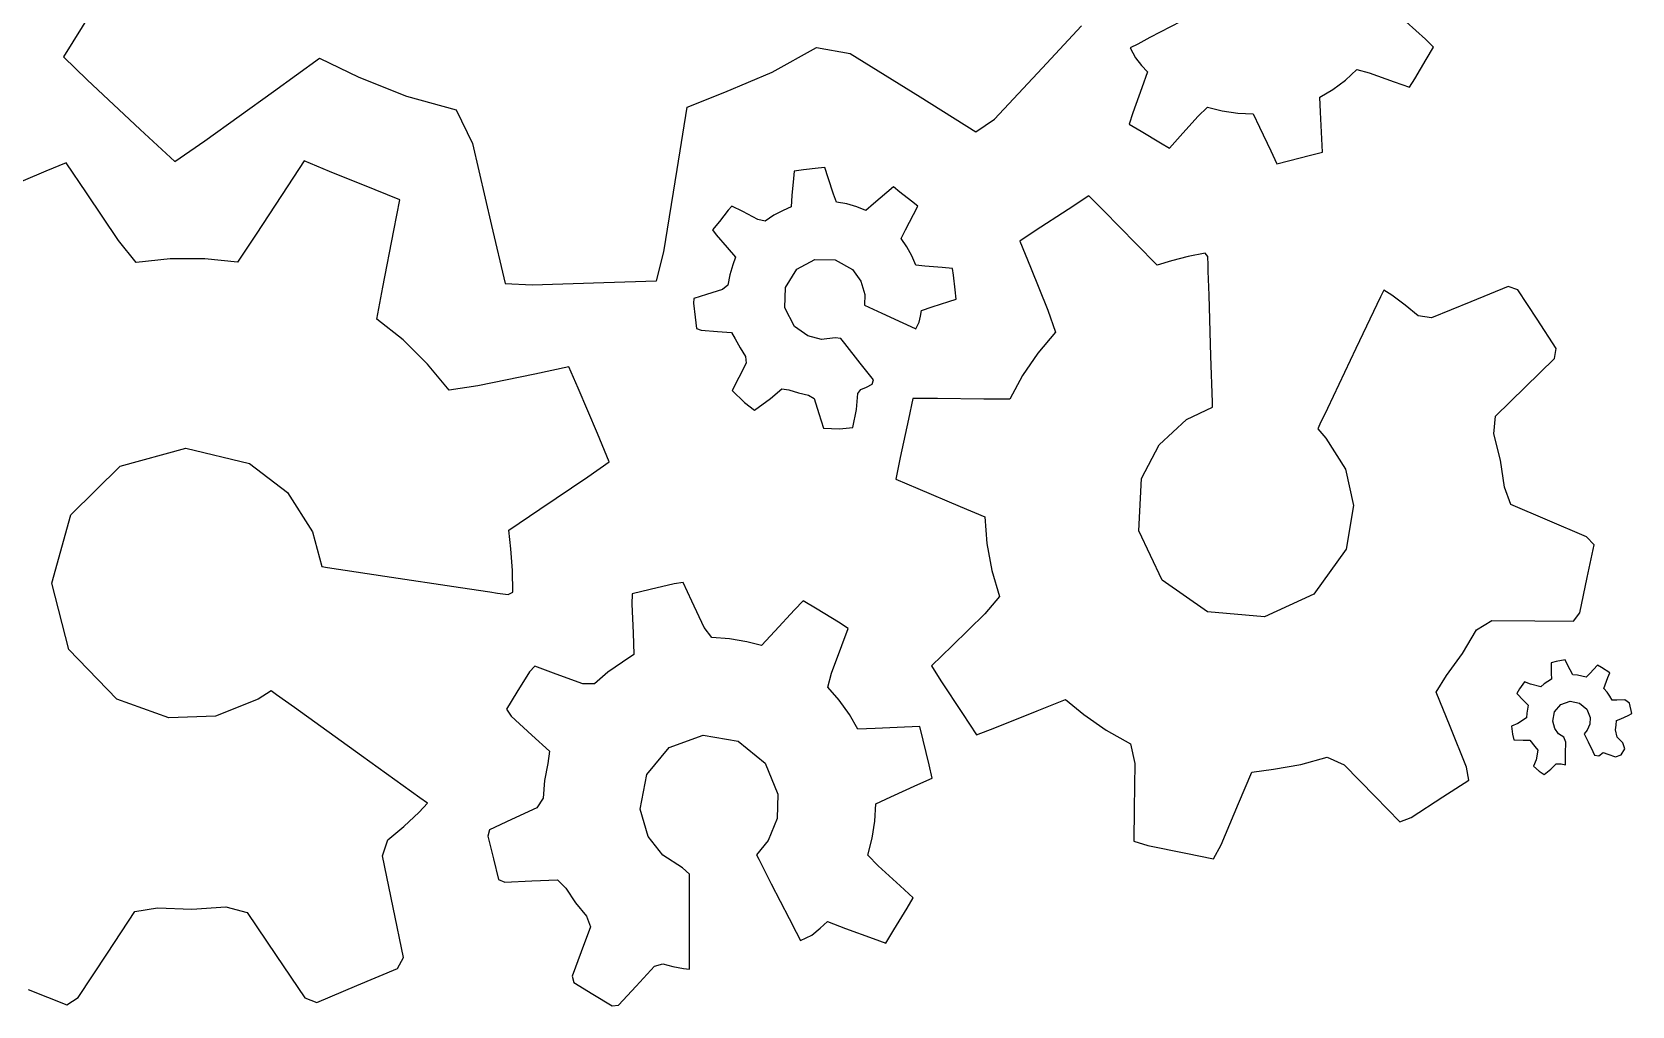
# Model space of a CAD drawing. Header units: metres. Extents: x 1284 to 1630, y 1792 to 2073.
# Drawn here: x 1464.04 to 1475.19, y 1873.85 to 1880.64 of the extents above; entities that cross this region are included whole.
import ezdxf

# ---------------------------------------------------------------- set-up
doc = ezdxf.new("R2010")
doc.units = ezdxf.units.M

msp = doc.modelspace()

# ---------------------------------------------------------------- linework, layer by layer
at = {"layer": 'COMPONENT0'}
for p, q in [((1464.457, 1880.78, 0.001), (1464.262, 1880.465, 0.001)), ((1471.082, 1880.388, 0.001), (1471.356, 1880.681, 0.001)), ((1472.047, 1880.713, 0.001), (1471.832, 1880.6, 0.001)), ((1473.753, 1880.588, 0.001), (1473.618, 1880.709, 0.001)), ((1471.832, 1880.6, 0.001), (1471.748, 1880.555, 0.001)), ((1473.81, 1880.534, 0.001), (1473.753, 1880.588, 0.001)), ((1464.262, 1880.465, 0.001), (1464.426, 1880.306, 0.001)), ((1469.199, 1880.359, 0.001), (1469.508, 1880.531, 0.001)), ((1469.508, 1880.531, 0.001), (1469.743, 1880.489, 0.001)), ((1469.743, 1880.489, 0.001), (1470.231, 1880.186, 0.001)), ((1471.748, 1880.555, 0.001), (1471.696, 1880.528, 0.001)), ((1471.696, 1880.528, 0.001), (1471.731, 1880.458, 0.001)), ((1471.731, 1880.458, 0.001), (1471.775, 1880.406, 0.001)), ((1473.758, 1880.448, 0.001), (1473.81, 1880.534, 0.001)), ((1465.725, 1880.225, 0.001), (1466.045, 1880.456, 0.001)), ((1466.045, 1880.456, 0.001), (1466.32, 1880.323, 0.001)), ((1468.87, 1880.219, 0.001), (1469.199, 1880.359, 0.001)), ((1470.749, 1880.031, 0.001), (1471.082, 1880.388, 0.001)), ((1471.775, 1880.406, 0.001), (1471.816, 1880.361, 0.001)), ((1471.816, 1880.361, 0.001), (1471.776, 1880.249, 0.001)), ((1473.195, 1880.303, 0.001), (1473.275, 1880.377, 0.001)), ((1473.275, 1880.377, 0.001), (1473.361, 1880.354, 0.001)), ((1473.361, 1880.354, 0.001), (1473.534, 1880.292, 0.001)), ((1473.678, 1880.313, 0.001), (1473.758, 1880.448, 0.001)), ((1464.426, 1880.306, 0.001), (1464.796, 1879.96, 0.001)), ((1466.32, 1880.323, 0.001), (1466.651, 1880.192, 0.001)), ((1471.776, 1880.249, 0.001), (1471.714, 1880.076, 0.001)), ((1473.016, 1880.185, 0.001), (1473.107, 1880.239, 0.001)), ((1473.107, 1880.239, 0.001), (1473.195, 1880.303, 0.001)), ((1473.534, 1880.292, 0.001), (1473.641, 1880.254, 0.001)), ((1473.641, 1880.254, 0.001), (1473.678, 1880.313, 0.001)), ((1465.245, 1879.88, 0.001), (1465.725, 1880.225, 0.001)), ((1466.651, 1880.192, 0.001), (1466.998, 1880.096, 0.001)), ((1468.608, 1880.114, 0.001), (1468.87, 1880.219, 0.001)), ((1470.231, 1880.186, 0.001), (1470.62, 1879.943, 0.001)), ((1473.021, 1880.079, 0.001), (1473.016, 1880.185, 0.001)), ((1466.998, 1880.096, 0.001), (1467.112, 1879.862, 0.001)), ((1468.537, 1879.68, 0.001), (1468.608, 1880.114, 0.001)), ((1470.62, 1879.943, 0.001), (1470.749, 1880.031, 0.001)), ((1471.714, 1880.076, 0.001), (1471.687, 1879.997, 0.001)), ((1472.044, 1879.913, 0.001), (1472.167, 1880.05, 0.001)), ((1472.167, 1880.05, 0.001), (1472.233, 1880.115, 0.001)), ((1472.233, 1880.115, 0.001), (1472.337, 1880.089, 0.001)), ((1472.337, 1880.089, 0.001), (1472.445, 1880.073, 0.001)), ((1472.445, 1880.073, 0.001), (1472.552, 1880.069, 0.001)), ((1472.552, 1880.069, 0.001), (1472.596, 1879.976, 0.001)), ((1473.031, 1879.895, 0.001), (1473.021, 1880.079, 0.001)), ((1464.796, 1879.96, 0.001), (1465.036, 1879.736, 0.001)), ((1471.687, 1879.997, 0.001), (1471.771, 1879.947, 0.001)), ((1471.771, 1879.947, 0.001), (1471.906, 1879.867, 0.001)), ((1471.969, 1879.83, 0.001), (1472.044, 1879.913, 0.001)), ((1472.596, 1879.976, 0.001), (1472.675, 1879.81, 0.001)), ((1465.036, 1879.736, 0.001), (1465.245, 1879.88, 0.001)), ((1467.112, 1879.862, 0.001), (1467.245, 1879.291, 0.001)), ((1471.906, 1879.867, 0.001), (1471.969, 1879.83, 0.001)), ((1472.675, 1879.81, 0.001), (1472.717, 1879.721, 0.001)), ((1472.951, 1879.78, 0.001), (1473.035, 1879.801, 0.001)), ((1473.035, 1879.801, 0.001), (1473.031, 1879.895, 0.001)), ((1464.28, 1879.726, 0.001), (1464.138, 1879.668, 0.001)), ((1464.421, 1879.518, 0.001), (1464.28, 1879.726, 0.001)), ((1465.938, 1879.74, 0.001), (1465.824, 1879.567, 0.001)), ((1466.116, 1879.667, 0.001), (1465.938, 1879.74, 0.001)), ((1468.444, 1879.107, 0.001), (1468.537, 1879.68, 0.001)), ((1469.419, 1879.677, 0.001), (1469.353, 1879.669, 0.001)), ((1469.521, 1879.689, 0.001), (1469.419, 1879.677, 0.001)), ((1469.567, 1879.694, 0.001), (1469.521, 1879.689, 0.001)), ((1469.59, 1879.622, 0.001), (1469.567, 1879.694, 0.001)), ((1472.717, 1879.721, 0.001), (1472.799, 1879.741, 0.001)), ((1472.799, 1879.741, 0.001), (1472.951, 1879.78, 0.001)), ((1464.138, 1879.668, 0.001), (1463.823, 1879.535, 0.001)), ((1465.824, 1879.567, 0.001), (1465.603, 1879.23, 0.001)), ((1466.434, 1879.538, 0.001), (1466.116, 1879.667, 0.001)), ((1469.348, 1879.618, 0.001), (1469.338, 1879.499, 0.001)), ((1469.353, 1879.669, 0.001), (1469.348, 1879.618, 0.001)), ((1469.627, 1879.508, 0.001), (1469.59, 1879.622, 0.001)), ((1464.645, 1879.186, 0.001), (1464.421, 1879.518, 0.001)), ((1466.605, 1879.468, 0.001), (1466.434, 1879.538, 0.001)), ((1466.564, 1879.256, 0.001), (1466.605, 1879.468, 0.001)), ((1469.338, 1879.499, 0.001), (1469.332, 1879.42, 0.001)), ((1469.649, 1879.453, 0.001), (1469.627, 1879.508, 0.001)), ((1469.998, 1879.519, 0.001), (1469.906, 1879.44, 0.001)), ((1470.045, 1879.559, 0.001), (1469.998, 1879.519, 0.001)), ((1470.09, 1879.523, 0.001), (1470.045, 1879.559, 0.001)), ((1470.171, 1879.459, 0.001), (1470.09, 1879.523, 0.001)), ((1470.215, 1879.425, 0.001), (1470.171, 1879.459, 0.001)), ((1471.407, 1879.496, 0.001), (1471.263, 1879.402, 0.001)), ((1471.51, 1879.394, 0.001), (1471.407, 1879.496, 0.001)), ((1468.894, 1879.397, 0.001), (1468.832, 1879.318, 0.001)), ((1468.92, 1879.425, 0.001), (1468.894, 1879.397, 0.001)), ((1468.995, 1879.387, 0.001), (1468.92, 1879.425, 0.001)), ((1469.101, 1879.333, 0.001), (1468.995, 1879.387, 0.001)), ((1469.212, 1879.361, 0.001), (1469.152, 1879.32, 0.001)), ((1469.276, 1879.394, 0.001), (1469.212, 1879.361, 0.001)), ((1469.332, 1879.42, 0.001), (1469.276, 1879.394, 0.001)), ((1469.72, 1879.441, 0.001), (1469.649, 1879.453, 0.001)), ((1469.789, 1879.421, 0.001), (1469.72, 1879.441, 0.001)), ((1469.853, 1879.395, 0.001), (1469.789, 1879.421, 0.001)), ((1469.906, 1879.44, 0.001), (1469.853, 1879.395, 0.001)), ((1470.13, 1879.259, 0.001), (1470.185, 1879.367, 0.001)), ((1470.185, 1879.367, 0.001), (1470.215, 1879.425, 0.001)), ((1471.263, 1879.402, 0.001), (1471.034, 1879.252, 0.001)), ((1471.736, 1879.163, 0.001), (1471.51, 1879.394, 0.001)), ((1466.487, 1878.859, 0.001), (1466.564, 1879.256, 0.001)), ((1467.245, 1879.291, 0.001), (1467.34, 1878.885, 0.001)), ((1468.832, 1879.318, 0.001), (1468.785, 1879.26, 0.001)), ((1468.785, 1879.26, 0.001), (1468.81, 1879.226, 0.001)), ((1469.152, 1879.32, 0.001), (1469.101, 1879.333, 0.001)), ((1470.099, 1879.199, 0.001), (1470.13, 1879.259, 0.001)), ((1471.034, 1879.252, 0.001), (1470.927, 1879.181, 0.001)), ((1464.768, 1879.033, 0.001), (1464.645, 1879.186, 0.001)), ((1465.603, 1879.23, 0.001), (1465.474, 1879.035, 0.001)), ((1468.81, 1879.226, 0.001), (1468.886, 1879.136, 0.001)), ((1468.886, 1879.136, 0.001), (1468.944, 1879.069, 0.001)), ((1470.139, 1879.142, 0.001), (1470.099, 1879.199, 0.001)), ((1470.174, 1879.079, 0.001), (1470.139, 1879.142, 0.001)), ((1470.927, 1879.181, 0.001), (1471, 1879, 0.001)), ((1471.882, 1879.014, 0.001), (1471.736, 1879.163, 0.001)), ((1465.005, 1879.058, 0.001), (1464.768, 1879.033, 0.001)), ((1465.245, 1879.058, 0.001), (1465.005, 1879.058, 0.001)), ((1465.474, 1879.035, 0.001), (1465.245, 1879.058, 0.001)), ((1468.394, 1878.905, 0.001), (1468.444, 1879.107, 0.001)), ((1468.926, 1879.015, 0.001), (1468.905, 1878.946, 0.001)), ((1468.944, 1879.069, 0.001), (1468.926, 1879.015, 0.001)), ((1469.371, 1878.985, 0.001), (1469.498, 1879.054, 0.001)), ((1469.498, 1879.054, 0.001), (1469.64, 1879.051, 0.001)), ((1469.64, 1879.051, 0.001), (1469.759, 1878.984, 0.001)), ((1470.202, 1879.014, 0.001), (1470.174, 1879.079, 0.001)), ((1470.263, 1879.006, 0.001), (1470.202, 1879.014, 0.001)), ((1471.983, 1879.044, 0.001), (1471.882, 1879.014, 0.001)), ((1472.099, 1879.075, 0.001), (1471.983, 1879.044, 0.001)), ((1472.217, 1879.097, 0.001), (1472.099, 1879.075, 0.001)), ((1472.236, 1879.075, 0.001), (1472.217, 1879.097, 0.001)), ((1472.238, 1879.014, 0.001), (1472.236, 1879.075, 0.001)), ((1472.239, 1878.972, 0.001), (1472.238, 1879.014, 0.001)), ((1468.027, 1878.893, 0.001), (1468.394, 1878.905, 0.001)), ((1468.905, 1878.946, 0.001), (1468.891, 1878.875, 0.001)), ((1469.293, 1878.858, 0.001), (1469.371, 1878.985, 0.001)), ((1469.759, 1878.984, 0.001), (1469.818, 1878.903, 0.001)), ((1469.818, 1878.903, 0.001), (1469.845, 1878.81, 0.001)), ((1470.384, 1878.997, 0.001), (1470.263, 1879.006, 0.001)), ((1470.457, 1878.991, 0.001), (1470.384, 1878.997, 0.001)), ((1470.463, 1878.943, 0.001), (1470.457, 1878.991, 0.001)), ((1470.475, 1878.841, 0.001), (1470.463, 1878.943, 0.001)), ((1471, 1879, 0.001), (1471.121, 1878.7, 0.001)), ((1472.245, 1878.805, 0.001), (1472.239, 1878.972, 0.001)), ((1466.445, 1878.638, 0.001), (1466.487, 1878.859, 0.001)), ((1467.34, 1878.885, 0.001), (1467.528, 1878.876, 0.001)), ((1467.528, 1878.876, 0.001), (1468.027, 1878.893, 0.001)), ((1468.743, 1878.809, 0.001), (1468.655, 1878.78, 0.001)), ((1468.854, 1878.845, 0.001), (1468.743, 1878.809, 0.001)), ((1468.891, 1878.875, 0.001), (1468.854, 1878.845, 0.001)), ((1469.288, 1878.716, 0.001), (1469.293, 1878.858, 0.001)), ((1469.845, 1878.81, 0.001), (1469.844, 1878.734, 0.001)), ((1470.482, 1878.777, 0.001), (1470.475, 1878.841, 0.001)), ((1472.258, 1878.379, 0.001), (1472.245, 1878.805, 0.001)), ((1473.439, 1878.793, 0.001), (1473.268, 1878.432, 0.001)), ((1473.462, 1878.84, 0.001), (1473.439, 1878.793, 0.001)), ((1473.518, 1878.804, 0.001), (1473.462, 1878.84, 0.001)), ((1473.612, 1878.735, 0.001), (1473.518, 1878.804, 0.001)), ((1474.33, 1878.864, 0.001), (1474.068, 1878.757, 0.001)), ((1474.397, 1878.842, 0.001), (1474.33, 1878.864, 0.001)), ((1474.531, 1878.636, 0.001), (1474.397, 1878.842, 0.001)), ((1468.655, 1878.78, 0.001), (1468.652, 1878.749, 0.001)), ((1468.652, 1878.749, 0.001), (1468.663, 1878.651, 0.001)), ((1469.355, 1878.587, 0.001), (1469.288, 1878.716, 0.001)), ((1469.844, 1878.734, 0.001), (1469.965, 1878.678, 0.001)), ((1469.965, 1878.678, 0.001), (1470.11, 1878.611, 0.001)), ((1470.234, 1878.659, 0.001), (1470.241, 1878.698, 0.001)), ((1470.241, 1878.698, 0.001), (1470.315, 1878.722, 0.001)), ((1470.315, 1878.722, 0.001), (1470.431, 1878.76, 0.001)), ((1470.431, 1878.76, 0.001), (1470.482, 1878.777, 0.001)), ((1471.121, 1878.7, 0.001), (1471.174, 1878.546, 0.001)), ((1473.702, 1878.66, 0.001), (1473.612, 1878.735, 0.001)), ((1474.068, 1878.757, 0.001), (1473.795, 1878.647, 0.001)), ((1466.628, 1878.492, 0.001), (1466.445, 1878.638, 0.001)), ((1468.663, 1878.651, 0.001), (1468.673, 1878.571, 0.001)), ((1468.673, 1878.571, 0.001), (1468.705, 1878.561, 0.001)), ((1469.449, 1878.52, 0.001), (1469.355, 1878.587, 0.001)), ((1470.11, 1878.611, 0.001), (1470.167, 1878.585, 0.001)), ((1470.167, 1878.585, 0.001), (1470.202, 1878.569, 0.001)), ((1470.202, 1878.569, 0.001), (1470.225, 1878.615, 0.001)), ((1470.225, 1878.615, 0.001), (1470.234, 1878.659, 0.001)), ((1473.795, 1878.647, 0.001), (1473.702, 1878.66, 0.001)), ((1474.664, 1878.433, 0.001), (1474.531, 1878.636, 0.001)), ((1466.798, 1878.324, 0.001), (1466.628, 1878.492, 0.001)), ((1468.705, 1878.561, 0.001), (1468.82, 1878.552, 0.001)), ((1468.82, 1878.552, 0.001), (1468.916, 1878.545, 0.001)), ((1468.916, 1878.545, 0.001), (1468.943, 1878.501, 0.001)), ((1468.943, 1878.501, 0.001), (1468.976, 1878.437, 0.001)), ((1469.544, 1878.496, 0.001), (1469.449, 1878.52, 0.001)), ((1469.639, 1878.506, 0.001), (1469.544, 1878.496, 0.001)), ((1469.678, 1878.503, 0.001), (1469.639, 1878.506, 0.001)), ((1469.707, 1878.467, 0.001), (1469.678, 1878.503, 0.001)), ((1469.813, 1878.331, 0.001), (1469.707, 1878.467, 0.001)), ((1471.174, 1878.546, 0.001), (1471.052, 1878.401, 0.001)), ((1468.976, 1878.437, 0.001), (1469.015, 1878.377, 0.001)), ((1469.015, 1878.377, 0.001), (1469.019, 1878.331, 0.001)), ((1471.052, 1878.401, 0.001), (1470.945, 1878.244, 0.001)), ((1472.268, 1878.058, 0.001), (1472.258, 1878.379, 0.001)), ((1473.268, 1878.432, 0.001), (1473.07, 1878.015, 0.001)), ((1474.447, 1878.163, 0.001), (1474.652, 1878.364, 0.001)), ((1474.652, 1878.364, 0.001), (1474.664, 1878.433, 0.001)), ((1466.948, 1878.142, 0.001), (1466.798, 1878.324, 0.001)), ((1467.545, 1878.254, 0.001), (1467.149, 1878.173, 0.001)), ((1467.784, 1878.304, 0.001), (1467.545, 1878.254, 0.001)), ((1467.848, 1878.156, 0.001), (1467.784, 1878.304, 0.001)), ((1468.967, 1878.23, 0.001), (1468.921, 1878.14, 0.001)), ((1469.019, 1878.331, 0.001), (1468.967, 1878.23, 0.001)), ((1469.906, 1878.213, 0.001), (1469.813, 1878.331, 0.001)), ((1470.945, 1878.244, 0.001), (1470.856, 1878.079, 0.001)), ((1467.149, 1878.173, 0.001), (1466.948, 1878.142, 0.001)), ((1467.982, 1877.84, 0.001), (1467.848, 1878.156, 0.001)), ((1468.921, 1878.14, 0.001), (1469.008, 1878.057, 0.001)), ((1469.188, 1878.083, 0.001), (1469.268, 1878.151, 0.001)), ((1469.268, 1878.151, 0.001), (1469.316, 1878.145, 0.001)), ((1469.316, 1878.145, 0.001), (1469.383, 1878.123, 0.001)), ((1469.383, 1878.123, 0.001), (1469.453, 1878.107, 0.001)), ((1469.788, 1878.008, 0.001), (1469.797, 1878.118, 0.001)), ((1469.797, 1878.118, 0.001), (1469.817, 1878.147, 0.001)), ((1469.817, 1878.147, 0.001), (1469.857, 1878.164, 0.001)), ((1469.857, 1878.164, 0.001), (1469.896, 1878.184, 0.001)), ((1469.896, 1878.184, 0.001), (1469.906, 1878.213, 0.001)), ((1474.24, 1877.961, 0.001), (1474.447, 1878.163, 0.001)), ((1469.008, 1878.057, 0.001), (1469.077, 1878.003, 0.001)), ((1469.077, 1878.003, 0.001), (1469.188, 1878.083, 0.001)), ((1469.453, 1878.107, 0.001), (1469.492, 1878.083, 0.001)), ((1469.492, 1878.083, 0.001), (1469.525, 1877.98, 0.001)), ((1469.762, 1877.883, 0.001), (1469.788, 1878.008, 0.001)), ((1470.18, 1878.085, 0.001), (1470.15, 1877.941, 0.001)), ((1470.353, 1878.084, 0.001), (1470.18, 1878.085, 0.001)), ((1470.676, 1878.08, 0.001), (1470.353, 1878.084, 0.001)), ((1470.856, 1878.079, 0.001), (1470.676, 1878.08, 0.001)), ((1472.087, 1877.938, 0.001), (1472.269, 1878.024, 0.001)), ((1472.269, 1878.024, 0.001), (1472.268, 1878.058, 0.001)), ((1473.07, 1878.015, 0.001), (1473.017, 1877.904, 0.001)), ((1469.525, 1877.98, 0.001), (1469.558, 1877.878, 0.001)), ((1470.15, 1877.941, 0.001), (1470.093, 1877.672, 0.001)), ((1471.897, 1877.762, 0.001), (1472.087, 1877.938, 0.001)), ((1473.017, 1877.904, 0.001), (1473.002, 1877.872, 0.001)), ((1474.23, 1877.838, 0.001), (1474.24, 1877.961, 0.001)), ((1468.065, 1877.642, 0.001), (1467.982, 1877.84, 0.001)), ((1469.558, 1877.878, 0.001), (1469.67, 1877.873, 0.001)), ((1469.67, 1877.873, 0.001), (1469.762, 1877.883, 0.001)), ((1473.002, 1877.872, 0.001), (1473.059, 1877.808, 0.001)), ((1473.059, 1877.808, 0.001), (1473.195, 1877.591, 0.001)), ((1474.277, 1877.655, 0.001), (1474.23, 1877.838, 0.001)), ((1464.655, 1877.612, 0.001), (1465.114, 1877.737, 0.001)), ((1465.114, 1877.737, 0.001), (1465.558, 1877.631, 0.001)), ((1470.093, 1877.672, 0.001), (1470.062, 1877.522, 0.001)), ((1471.775, 1877.526, 0.001), (1471.897, 1877.762, 0.001)), ((1464.312, 1877.274, 0.001), (1464.655, 1877.612, 0.001)), ((1465.558, 1877.631, 0.001), (1465.822, 1877.429, 0.001)), ((1467.916, 1877.539, 0.001), (1468.065, 1877.642, 0.001)), ((1473.195, 1877.591, 0.001), (1473.251, 1877.338, 0.001)), ((1474.304, 1877.466, 0.001), (1474.277, 1877.655, 0.001)), ((1467.581, 1877.312, 0.001), (1467.916, 1877.539, 0.001)), ((1470.062, 1877.522, 0.001), (1470.214, 1877.457, 0.001)), ((1470.214, 1877.457, 0.001), (1470.511, 1877.331, 0.001)), ((1471.755, 1877.161, 0.001), (1471.775, 1877.526, 0.001)), ((1474.347, 1877.344, 0.001), (1474.304, 1877.466, 0.001)), ((1465.822, 1877.429, 0.001), (1465.996, 1877.155, 0.001)), ((1473.251, 1877.338, 0.001), (1473.201, 1877.033, 0.001)), ((1474.603, 1877.236, 0.001), (1474.347, 1877.344, 0.001)), ((1464.18, 1876.796, 0.001), (1464.312, 1877.274, 0.001)), ((1467.365, 1877.166, 0.001), (1467.581, 1877.312, 0.001)), ((1470.511, 1877.331, 0.001), (1470.683, 1877.258, 0.001)), ((1470.683, 1877.258, 0.001), (1470.697, 1877.074, 0.001)), ((1474.875, 1877.12, 0.001), (1474.603, 1877.236, 0.001)), ((1465.996, 1877.155, 0.001), (1466.061, 1876.912, 0.001)), ((1467.379, 1877.035, 0.001), (1467.365, 1877.166, 0.001)), ((1471.919, 1876.818, 0.001), (1471.755, 1877.161, 0.001)), ((1474.928, 1877.065, 0.001), (1474.875, 1877.12, 0.001)), ((1467.391, 1876.885, 0.001), (1467.379, 1877.035, 0.001)), ((1470.697, 1877.074, 0.001), (1470.732, 1876.885, 0.001)), ((1473.201, 1877.033, 0.001), (1472.976, 1876.721, 0.001)), ((1474.881, 1876.837, 0.001), (1474.928, 1877.065, 0.001)), ((1466.061, 1876.912, 0.001), (1466.102, 1876.906, 0.001)), ((1466.102, 1876.906, 0.001), (1466.5, 1876.846, 0.001)), ((1464.299, 1876.335, 0.001), (1464.18, 1876.796, 0.001)), ((1466.5, 1876.846, 0.001), (1467.027, 1876.767, 0.001)), ((1467.392, 1876.735, 0.001), (1467.391, 1876.885, 0.001)), ((1468.516, 1876.792, 0.001), (1468.349, 1876.752, 0.001)), ((1468.58, 1876.802, 0.001), (1468.516, 1876.792, 0.001)), ((1468.641, 1876.671, 0.001), (1468.58, 1876.802, 0.001)), ((1470.732, 1876.885, 0.001), (1470.785, 1876.703, 0.001)), ((1472.235, 1876.596, 0.001), (1471.919, 1876.818, 0.001)), ((1474.829, 1876.589, 0.001), (1474.881, 1876.837, 0.001)), ((1467.027, 1876.767, 0.001), (1467.233, 1876.736, 0.001)), ((1467.233, 1876.736, 0.001), (1467.285, 1876.728, 0.001)), ((1467.285, 1876.728, 0.001), (1467.361, 1876.717, 0.001)), ((1467.361, 1876.717, 0.001), (1467.392, 1876.735, 0.001)), ((1468.225, 1876.722, 0.001), (1468.223, 1876.651, 0.001)), ((1468.349, 1876.752, 0.001), (1468.225, 1876.722, 0.001)), ((1468.725, 1876.488, 0.001), (1468.641, 1876.671, 0.001)), ((1469.417, 1876.674, 0.001), (1469.356, 1876.611, 0.001)), ((1469.514, 1876.615, 0.001), (1469.417, 1876.674, 0.001)), ((1470.785, 1876.703, 0.001), (1470.683, 1876.584, 0.001)), ((1472.976, 1876.721, 0.001), (1472.63, 1876.561, 0.001)), ((1468.223, 1876.651, 0.001), (1468.231, 1876.451, 0.001)), ((1469.356, 1876.611, 0.001), (1469.218, 1876.461, 0.001)), ((1469.663, 1876.524, 0.001), (1469.514, 1876.615, 0.001)), ((1470.683, 1876.584, 0.001), (1470.454, 1876.36, 0.001)), ((1472.63, 1876.561, 0.001), (1472.235, 1876.596, 0.001)), ((1474.784, 1876.531, 0.001), (1474.829, 1876.589, 0.001)), ((1468.231, 1876.451, 0.001), (1468.237, 1876.299, 0.001)), ((1468.78, 1876.417, 0.001), (1468.725, 1876.488, 0.001)), ((1469.218, 1876.461, 0.001), (1469.126, 1876.361, 0.001)), ((1469.729, 1876.481, 0.001), (1469.663, 1876.524, 0.001)), ((1469.685, 1876.361, 0.001), (1469.729, 1876.481, 0.001)), ((1474.012, 1876.306, 0.001), (1474.108, 1876.472, 0.001)), ((1474.108, 1876.472, 0.001), (1474.215, 1876.537, 0.001)), ((1474.215, 1876.537, 0.001), (1474.516, 1876.534, 0.001)), ((1474.516, 1876.534, 0.001), (1474.784, 1876.531, 0.001)), ((1464.632, 1875.988, 0.001), (1464.299, 1876.335, 0.001)), ((1468.903, 1876.408, 0.001), (1468.78, 1876.417, 0.001)), ((1469.024, 1876.387, 0.001), (1468.903, 1876.408, 0.001)), ((1469.126, 1876.361, 0.001), (1469.024, 1876.387, 0.001)), ((1469.614, 1876.169, 0.001), (1469.685, 1876.361, 0.001)), ((1470.454, 1876.36, 0.001), (1470.311, 1876.22, 0.001)), ((1468.156, 1876.246, 0.001), (1468.054, 1876.176, 0.001)), ((1468.237, 1876.299, 0.001), (1468.156, 1876.246, 0.001)), ((1473.899, 1876.153, 0.001), (1474.012, 1876.306, 0.001)), ((1474.663, 1876.25, 0.001), (1474.629, 1876.242, 0.001)), ((1474.629, 1876.242, 0.001), (1474.63, 1876.169, 0.001)), ((1474.726, 1876.263, 0.001), (1474.663, 1876.25, 0.001)), ((1474.742, 1876.227, 0.001), (1474.726, 1876.263, 0.001)), ((1474.779, 1876.158, 0.001), (1474.742, 1876.227, 0.001)), ((1474.953, 1876.225, 0.001), (1474.899, 1876.168, 0.001)), ((1474.979, 1876.209, 0.001), (1474.953, 1876.225, 0.001)), ((1467.508, 1876.179, 0.001), (1467.42, 1876.036, 0.001)), ((1467.546, 1876.218, 0.001), (1467.508, 1876.179, 0.001)), ((1467.694, 1876.163, 0.001), (1467.546, 1876.218, 0.001)), ((1467.88, 1876.094, 0.001), (1467.694, 1876.163, 0.001)), ((1468.054, 1876.176, 0.001), (1467.962, 1876.096, 0.001)), ((1469.587, 1876.072, 0.001), (1469.614, 1876.169, 0.001)), ((1470.311, 1876.22, 0.001), (1470.376, 1876.116, 0.001)), ((1470.376, 1876.116, 0.001), (1470.526, 1875.887, 0.001)), ((1473.827, 1876.037, 0.001), (1473.899, 1876.153, 0.001)), ((1474.631, 1876.128, 0.001), (1474.581, 1876.095, 0.001)), ((1474.63, 1876.169, 0.001), (1474.631, 1876.128, 0.001)), ((1474.813, 1876.155, 0.001), (1474.779, 1876.158, 0.001)), ((1474.873, 1876.141, 0.001), (1474.813, 1876.155, 0.001)), ((1474.899, 1876.168, 0.001), (1474.873, 1876.141, 0.001)), ((1475.037, 1876.172, 0.001), (1474.979, 1876.209, 0.001)), ((1474.997, 1876.062, 0.001), (1475.025, 1876.14, 0.001)), ((1475.025, 1876.14, 0.001), (1475.037, 1876.172, 0.001)), ((1465.709, 1876.045, 0.001), (1465.617, 1875.989, 0.001)), ((1465.745, 1876.019, 0.001), (1465.709, 1876.045, 0.001)), ((1465.87, 1875.929, 0.001), (1465.745, 1876.019, 0.001)), ((1467.42, 1876.036, 0.001), (1467.348, 1875.918, 0.001)), ((1467.962, 1876.096, 0.001), (1467.88, 1876.094, 0.001)), ((1469.668, 1875.981, 0.001), (1469.587, 1876.072, 0.001)), ((1473.924, 1875.798, 0.001), (1473.827, 1876.037, 0.001)), ((1474.409, 1876.059, 0.001), (1474.389, 1876.027, 0.001)), ((1474.389, 1876.027, 0.001), (1474.436, 1875.978, 0.001)), ((1474.443, 1876.108, 0.001), (1474.409, 1876.059, 0.001)), ((1474.484, 1876.092, 0.001), (1474.443, 1876.108, 0.001)), ((1474.556, 1876.073, 0.001), (1474.484, 1876.092, 0.001)), ((1474.581, 1876.095, 0.001), (1474.556, 1876.073, 0.001)), ((1475.019, 1876.037, 0.001), (1474.997, 1876.062, 0.001)), ((1475.038, 1876.009, 0.001), (1475.019, 1876.037, 0.001)), ((1475.053, 1875.981, 0.001), (1475.038, 1876.009, 0.001)), ((1464.996, 1875.858, 0.001), (1464.632, 1875.988, 0.001)), ((1465.617, 1875.989, 0.001), (1465.32, 1875.87, 0.001)), ((1466.338, 1875.592, 0.001), (1465.87, 1875.929, 0.001)), ((1467.348, 1875.918, 0.001), (1467.382, 1875.87, 0.001)), ((1469.74, 1875.882, 0.001), (1469.668, 1875.981, 0.001)), ((1470.526, 1875.887, 0.001), (1470.623, 1875.739, 0.001)), ((1470.751, 1875.787, 0.001), (1471.046, 1875.907, 0.001)), ((1471.046, 1875.907, 0.001), (1471.244, 1875.986, 0.001)), ((1471.244, 1875.986, 0.001), (1471.371, 1875.882, 0.001)), ((1474.436, 1875.978, 0.001), (1474.469, 1875.947, 0.001)), ((1474.459, 1875.891, 0.001), (1474.456, 1875.858, 0.001)), ((1474.469, 1875.947, 0.001), (1474.459, 1875.891, 0.001)), ((1474.64, 1875.835, 0.001), (1474.653, 1875.9, 0.001)), ((1474.653, 1875.9, 0.001), (1474.696, 1875.95, 0.001)), ((1474.696, 1875.95, 0.001), (1474.761, 1875.974, 0.001)), ((1474.761, 1875.974, 0.001), (1474.826, 1875.961, 0.001)), ((1474.826, 1875.961, 0.001), (1474.877, 1875.919, 0.001)), ((1474.877, 1875.919, 0.001), (1474.9, 1875.86, 0.001)), ((1475.086, 1875.982, 0.001), (1475.053, 1875.981, 0.001)), ((1475.142, 1875.984, 0.001), (1475.086, 1875.982, 0.001)), ((1475.176, 1875.959, 0.001), (1475.142, 1875.984, 0.001)), ((1475.165, 1875.875, 0.001), (1475.192, 1875.887, 0.001)), ((1475.192, 1875.887, 0.001), (1475.176, 1875.959, 0.001)), ((1465.32, 1875.87, 0.001), (1464.996, 1875.858, 0.001)), ((1467.382, 1875.87, 0.001), (1467.526, 1875.738, 0.001)), ((1469.798, 1875.78, 0.001), (1469.74, 1875.882, 0.001)), ((1469.918, 1875.784, 0.001), (1469.798, 1875.78, 0.001)), ((1470.123, 1875.793, 0.001), (1469.918, 1875.784, 0.001)), ((1470.229, 1875.797, 0.001), (1470.123, 1875.793, 0.001)), ((1470.252, 1875.701, 0.001), (1470.229, 1875.797, 0.001)), ((1470.623, 1875.739, 0.001), (1470.751, 1875.787, 0.001)), ((1471.371, 1875.882, 0.001), (1471.528, 1875.771, 0.001)), ((1474.038, 1875.514, 0.001), (1473.924, 1875.798, 0.001)), ((1474.396, 1875.819, 0.001), (1474.353, 1875.8, 0.001)), ((1474.353, 1875.8, 0.001), (1474.36, 1875.744, 0.001)), ((1474.456, 1875.858, 0.001), (1474.396, 1875.819, 0.001)), ((1474.654, 1875.783, 0.001), (1474.64, 1875.835, 0.001)), ((1474.681, 1875.747, 0.001), (1474.654, 1875.783, 0.001)), ((1474.898, 1875.814, 0.001), (1474.881, 1875.773, 0.001)), ((1474.9, 1875.86, 0.001), (1474.898, 1875.814, 0.001)), ((1475.078, 1875.774, 0.001), (1475.083, 1875.807, 0.001)), ((1475.088, 1875.722, 0.001), (1475.078, 1875.774, 0.001)), ((1475.083, 1875.807, 0.001), (1475.085, 1875.839, 0.001)), ((1475.085, 1875.839, 0.001), (1475.114, 1875.852, 0.001)), ((1475.114, 1875.852, 0.001), (1475.165, 1875.875, 0.001)), ((1467.526, 1875.738, 0.001), (1467.648, 1875.626, 0.001)), ((1468.482, 1875.65, 0.001), (1468.72, 1875.738, 0.001)), ((1468.72, 1875.738, 0.001), (1468.963, 1875.696, 0.001)), ((1468.963, 1875.696, 0.001), (1469.152, 1875.542, 0.001)), ((1470.293, 1875.53, 0.001), (1470.252, 1875.701, 0.001)), ((1471.528, 1875.771, 0.001), (1471.697, 1875.676, 0.001)), ((1471.697, 1875.676, 0.001), (1471.727, 1875.539, 0.001)), ((1474.36, 1875.744, 0.001), (1474.369, 1875.705, 0.001)), ((1474.369, 1875.705, 0.001), (1474.433, 1875.702, 0.001)), ((1474.433, 1875.702, 0.001), (1474.481, 1875.703, 0.001)), ((1474.481, 1875.703, 0.001), (1474.515, 1875.659, 0.001)), ((1474.718, 1875.723, 0.001), (1474.681, 1875.747, 0.001)), ((1474.731, 1875.689, 0.001), (1474.718, 1875.723, 0.001)), ((1474.73, 1875.609, 0.001), (1474.731, 1875.689, 0.001)), ((1474.881, 1875.773, 0.001), (1474.859, 1875.746, 0.001)), ((1474.859, 1875.746, 0.001), (1474.886, 1875.691, 0.001)), ((1474.886, 1875.691, 0.001), (1474.919, 1875.624, 0.001)), ((1475.129, 1875.684, 0.001), (1475.088, 1875.722, 0.001)), ((1475.142, 1875.641, 0.001), (1475.129, 1875.684, 0.001)), ((1466.744, 1875.3, 0.001), (1466.338, 1875.592, 0.001)), ((1467.648, 1875.626, 0.001), (1467.637, 1875.539, 0.001)), ((1468.326, 1875.463, 0.001), (1468.482, 1875.65, 0.001)), ((1472.884, 1875.532, 0.001), (1473.068, 1875.583, 0.001)), ((1473.068, 1875.583, 0.001), (1473.186, 1875.53, 0.001)), ((1474.525, 1875.566, 0.001), (1474.507, 1875.52, 0.001)), ((1474.515, 1875.659, 0.001), (1474.535, 1875.633, 0.001)), ((1474.535, 1875.633, 0.001), (1474.525, 1875.566, 0.001)), ((1474.729, 1875.531, 0.001), (1474.73, 1875.609, 0.001)), ((1474.919, 1875.624, 0.001), (1474.931, 1875.598, 0.001)), ((1474.931, 1875.598, 0.001), (1474.961, 1875.592, 0.001)), ((1474.961, 1875.592, 0.001), (1474.991, 1875.617, 0.001)), ((1474.991, 1875.617, 0.001), (1475.025, 1875.605, 0.001)), ((1475.025, 1875.605, 0.001), (1475.077, 1875.585, 0.001)), ((1475.077, 1875.585, 0.001), (1475.117, 1875.601, 0.001)), ((1475.117, 1875.601, 0.001), (1475.142, 1875.641, 0.001)), ((1467.637, 1875.539, 0.001), (1467.614, 1875.42, 0.001)), ((1468.281, 1875.221, 0.001), (1468.326, 1875.463, 0.001)), ((1469.152, 1875.542, 0.001), (1469.24, 1875.326, 0.001)), ((1470.315, 1875.438, 0.001), (1470.293, 1875.53, 0.001)), ((1471.727, 1875.539, 0.001), (1471.723, 1875.223, 0.001)), ((1472.45, 1875.261, 0.001), (1472.543, 1875.479, 0.001)), ((1472.543, 1875.479, 0.001), (1472.694, 1875.501, 0.001)), ((1472.694, 1875.501, 0.001), (1472.884, 1875.532, 0.001)), ((1473.186, 1875.53, 0.001), (1473.402, 1875.309, 0.001)), ((1474.055, 1875.424, 0.001), (1474.038, 1875.514, 0.001)), ((1474.507, 1875.52, 0.001), (1474.546, 1875.486, 0.001)), ((1474.546, 1875.486, 0.001), (1474.581, 1875.463, 0.001)), ((1474.581, 1875.463, 0.001), (1474.627, 1875.5, 0.001)), ((1474.627, 1875.5, 0.001), (1474.663, 1875.537, 0.001)), ((1474.663, 1875.537, 0.001), (1474.698, 1875.537, 0.001)), ((1474.698, 1875.537, 0.001), (1474.729, 1875.531, 0.001)), ((1467.614, 1875.42, 0.001), (1467.603, 1875.297, 0.001)), ((1470.027, 1875.306, 0.001), (1470.215, 1875.392, 0.001)), ((1470.215, 1875.392, 0.001), (1470.315, 1875.438, 0.001)), ((1473.874, 1875.306, 0.001), (1474.055, 1875.424, 0.001)), ((1466.74, 1875.201, 0.001), (1466.797, 1875.262, 0.001)), ((1466.797, 1875.262, 0.001), (1466.744, 1875.3, 0.001)), ((1467.559, 1875.231, 0.001), (1467.384, 1875.15, 0.001)), ((1467.603, 1875.297, 0.001), (1467.559, 1875.231, 0.001)), ((1468.336, 1875.031, 0.001), (1468.281, 1875.221, 0.001)), ((1469.24, 1875.326, 0.001), (1469.234, 1875.156, 0.001)), ((1469.916, 1875.138, 0.001), (1469.923, 1875.258, 0.001)), ((1469.923, 1875.258, 0.001), (1470.027, 1875.306, 0.001)), ((1471.723, 1875.223, 0.001), (1471.721, 1874.998, 0.001)), ((1472.328, 1874.973, 0.001), (1472.45, 1875.261, 0.001)), ((1473.402, 1875.309, 0.001), (1473.575, 1875.132, 0.001)), ((1473.654, 1875.162, 0.001), (1473.874, 1875.306, 0.001)), ((1466.633, 1875.1, 0.001), (1466.74, 1875.201, 0.001)), ((1467.384, 1875.15, 0.001), (1467.229, 1875.078, 0.001)), ((1469.234, 1875.156, 0.001), (1469.172, 1875.003, 0.001)), ((1469.897, 1875.018, 0.001), (1469.916, 1875.138, 0.001)), ((1473.575, 1875.132, 0.001), (1473.654, 1875.162, 0.001)), ((1466.485, 1874.895, 0.001), (1466.522, 1875.007, 0.001)), ((1466.522, 1875.007, 0.001), (1466.633, 1875.1, 0.001)), ((1467.229, 1875.078, 0.001), (1467.219, 1875.033, 0.001)), ((1467.219, 1875.033, 0.001), (1467.257, 1874.875, 0.001)), ((1468.437, 1874.901, 0.001), (1468.336, 1875.031, 0.001)), ((1469.172, 1875.003, 0.001), (1469.091, 1874.903, 0.001)), ((1469.866, 1874.901, 0.001), (1469.897, 1875.018, 0.001)), ((1471.721, 1874.998, 0.001), (1471.819, 1874.969, 0.001)), ((1466.559, 1874.535, 0.001), (1466.485, 1874.895, 0.001)), ((1468.575, 1874.813, 0.001), (1468.437, 1874.901, 0.001)), ((1469.091, 1874.903, 0.001), (1469.106, 1874.873, 0.001)), ((1469.939, 1874.826, 0.001), (1469.866, 1874.901, 0.001)), ((1471.819, 1874.969, 0.001), (1472.082, 1874.914, 0.001)), ((1472.082, 1874.914, 0.001), (1472.276, 1874.874, 0.001)), ((1472.276, 1874.874, 0.001), (1472.328, 1874.973, 0.001)), ((1467.257, 1874.875, 0.001), (1467.292, 1874.731, 0.001)), ((1468.625, 1874.768, 0.001), (1468.575, 1874.813, 0.001)), ((1469.106, 1874.873, 0.001), (1469.194, 1874.701, 0.001)), ((1470.091, 1874.686, 0.001), (1469.939, 1874.826, 0.001)), ((1467.292, 1874.731, 0.001), (1467.337, 1874.713, 0.001)), ((1467.337, 1874.713, 0.001), (1467.526, 1874.721, 0.001)), ((1467.526, 1874.721, 0.001), (1467.704, 1874.728, 0.001)), ((1467.704, 1874.728, 0.001), (1467.762, 1874.67, 0.001)), ((1467.762, 1874.67, 0.001), (1467.829, 1874.568, 0.001)), ((1468.625, 1874.689, 0.001), (1468.625, 1874.768, 0.001)), ((1468.625, 1874.395, 0.001), (1468.625, 1874.689, 0.001)), ((1469.194, 1874.701, 0.001), (1469.318, 1874.458, 0.001)), ((1470.183, 1874.602, 0.001), (1470.091, 1874.686, 0.001)), ((1467.829, 1874.568, 0.001), (1467.906, 1874.475, 0.001)), ((1470.14, 1874.531, 0.001), (1470.183, 1874.602, 0.001)), ((1464.567, 1874.218, 0.001), (1464.758, 1874.508, 0.001)), ((1464.758, 1874.508, 0.001), (1464.917, 1874.534, 0.001)), ((1464.917, 1874.534, 0.001), (1465.156, 1874.525, 0.001)), ((1465.156, 1874.525, 0.001), (1465.392, 1874.541, 0.001)), ((1465.392, 1874.541, 0.001), (1465.54, 1874.501, 0.001)), ((1465.54, 1874.501, 0.001), (1465.743, 1874.201, 0.001)), ((1466.631, 1874.188, 0.001), (1466.559, 1874.535, 0.001)), ((1467.906, 1874.475, 0.001), (1467.934, 1874.401, 0.001)), ((1469.318, 1874.458, 0.001), (1469.367, 1874.363, 0.001)), ((1469.535, 1874.392, 0.001), (1469.585, 1874.437, 0.001)), ((1469.585, 1874.437, 0.001), (1469.71, 1874.39, 0.001)), ((1470.049, 1874.381, 0.001), (1470.14, 1874.531, 0.001)), ((1467.934, 1874.401, 0.001), (1467.869, 1874.227, 0.001)), ((1468.624, 1874.139, 0.001), (1468.625, 1874.395, 0.001)), ((1469.367, 1874.363, 0.001), (1469.397, 1874.305, 0.001)), ((1469.397, 1874.305, 0.001), (1469.476, 1874.342, 0.001)), ((1469.476, 1874.342, 0.001), (1469.535, 1874.392, 0.001)), ((1469.71, 1874.39, 0.001), (1469.904, 1874.319, 0.001)), ((1469.992, 1874.288, 0.001), (1470.049, 1874.381, 0.001)), ((1464.364, 1873.909, 0.001), (1464.567, 1874.218, 0.001)), ((1467.869, 1874.227, 0.001), (1467.806, 1874.056, 0.001)), ((1469.904, 1874.319, 0.001), (1469.992, 1874.288, 0.001)), ((1465.743, 1874.201, 0.001), (1465.944, 1873.905, 0.001)), ((1466.306, 1873.991, 0.001), (1466.589, 1874.111, 0.001)), ((1466.589, 1874.111, 0.001), (1466.631, 1874.188, 0.001)), ((1468.252, 1873.988, 0.001), (1468.379, 1874.126, 0.001)), ((1468.379, 1874.126, 0.001), (1468.437, 1874.144, 0.001)), ((1468.437, 1874.144, 0.001), (1468.508, 1874.125, 0.001)), ((1468.508, 1874.125, 0.001), (1468.582, 1874.111, 0.001)), ((1468.582, 1874.111, 0.001), (1468.624, 1874.105, 0.001)), ((1468.624, 1874.105, 0.001), (1468.624, 1874.139, 0.001)), ((1466.027, 1873.874, 0.001), (1466.306, 1873.991, 0.001)), ((1467.806, 1874.056, 0.001), (1467.818, 1874.012, 0.001)), ((1467.818, 1874.012, 0.001), (1467.95, 1873.931, 0.001)), ((1464.015, 1873.965, 0.001), (1464.284, 1873.856, 0.001)), ((1464.284, 1873.856, 0.001), (1464.364, 1873.909, 0.001)), ((1465.944, 1873.905, 0.001), (1466.027, 1873.874, 0.001)), ((1467.95, 1873.931, 0.001), (1468.084, 1873.849, 0.001)), ((1468.129, 1873.855, 0.001), (1468.252, 1873.988, 0.001)), ((1468.084, 1873.849, 0.001), (1468.129, 1873.855, 0.001))]:
    msp.add_line(p, q, dxfattribs=at)

doc.saveas('drawing.dxf')
